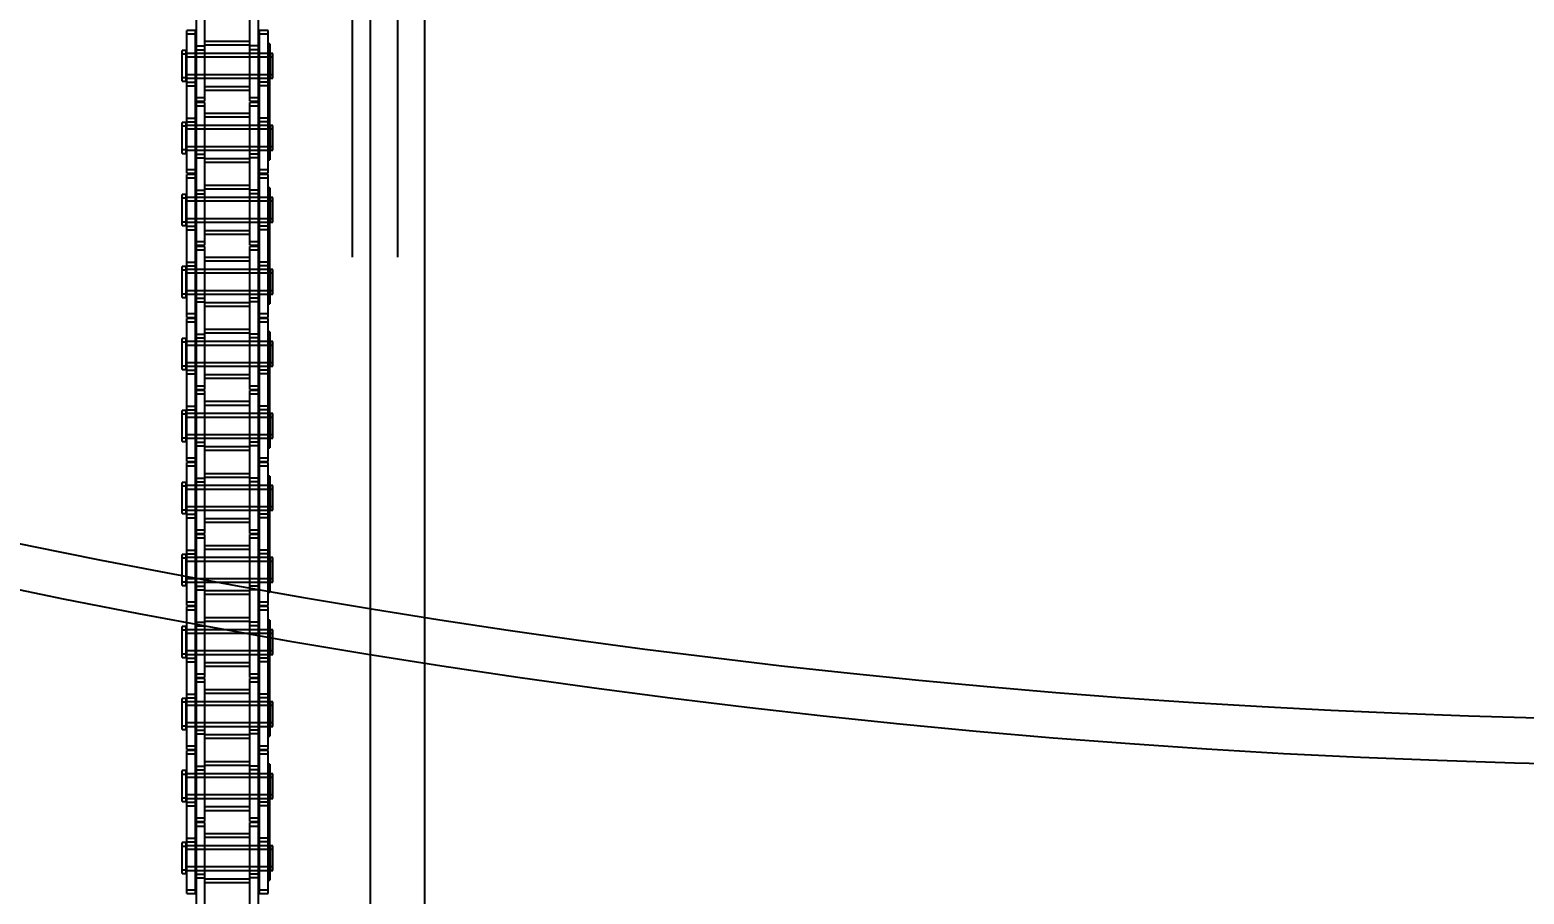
# Model space of a CAD drawing. Header units: metres. Extents: x 0 to 63075, y 0 to 44550.
# Drawn here: x 13988.9 to 14252.5, y 29722.2 to 29874.6 of the extents above; entities that cross this region are included whole.
import ezdxf

# ---------------------------------------------------------------- set-up
doc = ezdxf.new("R2010")
doc.units = ezdxf.units.M
doc.header["$LTSCALE"] = 75
doc.linetypes.add('HIDDEN2', pattern=[4.7625, 3.175, -1.5875])
for name, color, linetype in [('18_COTAS', 7, 'Continuous'), ('SDM', 7, 'Continuous'), ('SL1', 8, 'Continuous'), ('SL4', 4, 'Continuous'), ('ST1', 7, 'HIDDEN2')]:
    doc.layers.add(name, color=color, linetype=linetype)
doc.styles.add('ROMANS', font='ROMANS.SHX')
doc.dimstyles.new('75___1-75', dxfattribs={"dimscale": 75, "dimtxt": 2.5, "dimasz": 2, "dimexe": 1.5, "dimexo": 1, "dimgap": 0.5, "dimtad": 1, "dimdec": 0, "dimzin": 12, "dimtxsty": 'ROMANS', "dimcen": 0, "dimclrd": 256, "dimclre": 256, "dimclrt": 3, "dimazin": 3, "dimtfac": 1, "dimtdec": 0, "dimtmove": 0, "dimatfit": 0, "dimfxl": 1, "dimlwd": -1, "dimlwe": -1, "dimarcsym": 0})

# ---------------------------------------------------------------- blocks, each defined once
blk = doc.blocks.new('A$C1d93b9d1')
at = {"layer": 'SL1'}
for radius, start, end in [(1979, 150.48869, 76.2155), (1915.5, 151.39767, 77.94663), (1915.5, 151.39767, 77.48242), (1907.5, 151.51701, 77.89531), (1508, 159.38429, 0), (1508, 159.38429, 0), (1500, 179.96007, 0.03993)]:
    blk.add_arc((6031.73, 6950), radius, start, end, dxfattribs=at)
blk = doc.blocks.new('*D27')
at = {"layer": '18_COTAS', "transparency": 16777216}
for p, q in [((12131.24, 27878.33), (12131.24, 30705.37)), ((13913.74, 30509.57), (13913.74, 30705.37)), ((11981.24, 30592.87), (11122.31, 30592.87)), ((13913.74, 30592.87), (12131.24, 30592.87)), ((14063.74, 30592.87), (14213.74, 30592.87))]:
    blk.add_line(p, q, dxfattribs=at)
for points in [[(11981.24, 30617.87), (11981.24, 30567.87), (12131.24, 30592.87)], [(14063.74, 30617.87), (14063.74, 30567.87), (13913.74, 30592.87)]]:
    blk.add_solid(points, dxfattribs=at)
at = {"layer": 'Defpoints', "color": 0, "transparency": 16777216}
for p in [(13913.74, 30592.87), (13913.74, 30434.57), (12131.24, 27803.33)]:
    blk.add_point(p, dxfattribs=at)
at = {"layer": '18_COTAS', "color": 3, "transparency": 16777216, "insert": (11476.78, 30724.12), "char_height": 187.5, "attachment_point": 5, "style": 'ROMANS'}
blk.add_mtext('1782', dxfattribs=at)
blk = doc.blocks.new('A$C429c7d53')
at = {"layer": 'SL4'}
for p, q in [((337.77, 3289.74), (337.77, 2339.74)), ((328.24, 2339.74), (328.24, 3129.5))]:
    blk.add_line(p, q, dxfattribs=at)
at = {"layer": 'ST1'}
for p, q in [((325, 3339.74), (325, 2339.74)), ((333, 3339.74), (333, 2339.74)), ((328.24, 2339.74), (328.24, 3129.5)), ((297.51, 2781.01), (297.51, 2787.36)), ((299.03, 2781.01), (299.03, 2787.36)), ((306.96, 2781.01), (306.96, 2787.36)), ((308.48, 2781.01), (308.48, 2787.36)), ((295.84, 2783.76), (295.84, 2784.41)), ((297.36, 2784.41), (295.84, 2784.41)), ((295.84, 2774.66), (295.84, 2783.76)), ((297.36, 2783.76), (295.84, 2783.76)), ((297.36, 2783.76), (297.36, 2784.41)), ((297.36, 2774.66), (297.36, 2783.76)), ((308.64, 2783.76), (308.64, 2784.41)), ((310.16, 2784.41), (308.64, 2784.41)), ((308.64, 2774.66), (308.64, 2783.76)), ((310.16, 2783.76), (308.64, 2783.76)), ((310.16, 2783.76), (310.16, 2784.41)), ((310.16, 2774.66), (310.16, 2783.76)), ((297.51, 2781.67), (299.03, 2781.67)), ((306.96, 2782.45), (299.03, 2782.45)), ((306.96, 2781.8), (299.03, 2781.8)), ((308.48, 2781.67), (306.96, 2781.67)), ((310.49, 2782.04), (310.16, 2782.04)), ((310.49, 2781.07), (310.16, 2781.07)), ((310.49, 2782.04), (310.49, 2781.07)), ((310.49, 2781.07), (310.49, 2777.84)), ((295, 2780.23), (295, 2780.89)), ((295.66, 2780.89), (295, 2780.89)), ((295, 2775.44), (295, 2780.23)), ((295.66, 2780.23), (295, 2780.23)), ((295.66, 2780.89), (295.66, 2780.23)), ((310.16, 2780.34), (295.66, 2780.34)), ((295.66, 2780.23), (295.66, 2775.44)), ((310.16, 2779.68), (295.66, 2779.68)), ((297.36, 2780.34), (295.84, 2780.34)), ((297.36, 2779.68), (295.84, 2779.68)), ((297.51, 2781.01), (299.03, 2781.01)), ((297.51, 2771.92), (297.51, 2781.01)), ((299.03, 2780.34), (297.51, 2780.34)), ((299.03, 2779.68), (297.51, 2779.68)), ((299.03, 2771.92), (299.03, 2781.01)), ((306.96, 2780.34), (299.03, 2780.34)), ((306.96, 2779.68), (299.03, 2779.68)), ((308.48, 2781.01), (306.96, 2781.01)), ((306.96, 2771.92), (306.96, 2781.01)), ((308.48, 2780.34), (306.96, 2780.34)), ((308.48, 2779.68), (306.96, 2779.68)), ((308.48, 2771.92), (308.48, 2781.01)), ((310.49, 2780.34), (308.64, 2780.34)), ((310.16, 2779.68), (308.64, 2779.68)), ((310.53, 2779.97), (310.16, 2779.97)), ((310.53, 2779.31), (310.16, 2779.31)), ((310.49, 2778.94), (310.16, 2778.94)), ((310.49, 2778.49), (310.16, 2778.49)), ((310.53, 2780.34), (310.53, 2779.68)), ((311, 2780.34), (310.53, 2780.34)), ((310.53, 2779.68), (310.53, 2775.99)), ((311, 2779.68), (310.53, 2779.68)), ((311, 2779.68), (311, 2780.34)), ((311, 2775.99), (311, 2779.68)), ((295, 2776.09), (295.66, 2776.09)), ((295.66, 2776.65), (310.16, 2776.65)), ((295.66, 2775.99), (310.16, 2775.99)), ((295.84, 2776.65), (297.36, 2776.65)), ((295.84, 2775.99), (297.36, 2775.99)), ((297.51, 2776.65), (299.03, 2776.65)), ((297.51, 2775.99), (299.03, 2775.99)), ((299.03, 2776.65), (306.96, 2776.65)), ((299.03, 2775.99), (306.96, 2775.99)), ((306.96, 2776.65), (308.48, 2776.65)), ((306.96, 2775.99), (308.48, 2775.99)), ((308.64, 2776.65), (310.16, 2776.65)), ((308.64, 2775.99), (310.16, 2775.99)), ((310.49, 2777.84), (310.16, 2777.84)), ((310.16, 2777.01), (310.53, 2777.01)), ((310.49, 2776.87), (310.16, 2776.87)), ((310.16, 2776.36), (310.53, 2776.36)), ((310.49, 2776.22), (310.16, 2776.22)), ((310.49, 2765.14), (310.49, 2777.84)), ((310.53, 2776.65), (311, 2776.65)), ((310.53, 2775.99), (311, 2775.99)), ((295, 2775.44), (295.66, 2775.44)), ((295.84, 2775.32), (297.36, 2775.32)), ((295.84, 2774.66), (297.36, 2774.66)), ((295.84, 2768.31), (295.84, 2774.66)), ((297.36, 2768.31), (297.36, 2774.66)), ((299.03, 2774.53), (306.96, 2774.53)), ((299.03, 2773.88), (306.96, 2773.88)), ((310.16, 2775.32), (308.64, 2775.32)), ((310.16, 2774.66), (308.64, 2774.66)), ((308.64, 2768.31), (308.64, 2774.66)), ((310.16, 2768.31), (310.16, 2774.66)), ((297.51, 2772.57), (299.03, 2772.57)), ((297.51, 2771.92), (299.03, 2771.92)), ((297.51, 2771.06), (297.51, 2771.71)), ((299.03, 2771.71), (297.51, 2771.71)), ((297.51, 2761.96), (297.51, 2771.06)), ((299.03, 2771.06), (297.51, 2771.06)), ((299.03, 2771.06), (299.03, 2771.71)), ((299.03, 2761.96), (299.03, 2771.06)), ((306.96, 2772.57), (308.48, 2772.57)), ((306.96, 2771.92), (308.48, 2771.92)), ((306.96, 2771.06), (306.96, 2771.71)), ((308.48, 2771.71), (306.96, 2771.71)), ((306.96, 2761.96), (306.96, 2771.06)), ((308.48, 2771.06), (306.96, 2771.06)), ((308.48, 2771.06), (308.48, 2771.71)), ((308.48, 2761.96), (308.48, 2771.06)), ((295, 2767.53), (295, 2768.19)), ((295.66, 2768.19), (295, 2768.19)), ((295.66, 2768.19), (295.66, 2767.53)), ((295.84, 2768.97), (297.36, 2768.97)), ((295.84, 2768.31), (297.36, 2768.31)), ((295.84, 2759.22), (295.84, 2768.31)), ((297.36, 2759.22), (297.36, 2768.31)), ((306.96, 2769.75), (299.03, 2769.75)), ((306.96, 2769.1), (299.03, 2769.1)), ((310.16, 2768.97), (308.64, 2768.97)), ((310.16, 2768.31), (308.64, 2768.31)), ((308.64, 2759.22), (308.64, 2768.31)), ((310.16, 2759.22), (310.16, 2768.31)), ((295, 2762.74), (295, 2767.53)), ((295.66, 2767.53), (295, 2767.53)), ((310.16, 2767.64), (295.66, 2767.64)), ((295.66, 2767.53), (295.66, 2762.74)), ((310.16, 2766.98), (295.66, 2766.98)), ((297.36, 2767.64), (295.84, 2767.64)), ((297.36, 2766.98), (295.84, 2766.98)), ((299.03, 2767.64), (297.51, 2767.64)), ((299.03, 2766.98), (297.51, 2766.98)), ((306.96, 2767.64), (299.03, 2767.64)), ((306.96, 2766.98), (299.03, 2766.98)), ((308.48, 2767.64), (306.96, 2767.64)), ((308.48, 2766.98), (306.96, 2766.98)), ((310.16, 2767.64), (308.64, 2767.64)), ((310.16, 2766.98), (308.64, 2766.98)), ((310.49, 2767.41), (310.16, 2767.41)), ((310.53, 2767.27), (310.16, 2767.27)), ((310.49, 2766.75), (310.16, 2766.75)), ((310.53, 2766.61), (310.16, 2766.61)), ((310.49, 2765.79), (310.16, 2765.79)), ((310.53, 2767.64), (310.53, 2766.98)), ((311, 2767.64), (310.53, 2767.64)), ((310.53, 2766.98), (310.53, 2763.29)), ((311, 2766.98), (310.53, 2766.98)), ((311, 2766.98), (311, 2767.64)), ((311, 2763.29), (311, 2766.98)), ((295, 2763.39), (295.66, 2763.39)), ((295, 2762.74), (295.66, 2762.74)), ((295.66, 2763.95), (310.16, 2763.95)), ((295.66, 2763.29), (310.16, 2763.29)), ((295.84, 2763.95), (297.36, 2763.95)), ((295.84, 2763.29), (297.36, 2763.29)), ((297.51, 2763.95), (299.03, 2763.95)), ((297.51, 2763.29), (299.03, 2763.29)), ((297.51, 2762.62), (299.03, 2762.62)), ((299.03, 2763.95), (306.96, 2763.95)), ((299.03, 2763.29), (306.96, 2763.29)), ((306.96, 2763.95), (308.48, 2763.95)), ((306.96, 2763.29), (308.48, 2763.29)), ((308.48, 2762.62), (306.96, 2762.62)), ((308.64, 2763.95), (310.16, 2763.95)), ((308.64, 2763.29), (310.49, 2763.29)), ((310.49, 2765.14), (310.16, 2765.14)), ((310.49, 2764.68), (310.16, 2764.68)), ((310.16, 2764.31), (310.53, 2764.31)), ((310.16, 2763.66), (310.53, 2763.66)), ((310.49, 2765.14), (310.49, 2761.58)), ((310.53, 2763.95), (311, 2763.95)), ((310.53, 2763.29), (311, 2763.29)), ((297.51, 2761.96), (299.03, 2761.96)), ((297.51, 2755.61), (297.51, 2761.96)), ((299.03, 2755.61), (299.03, 2761.96)), ((299.03, 2761.83), (306.96, 2761.83)), ((299.03, 2761.18), (306.96, 2761.18)), ((308.48, 2761.96), (306.96, 2761.96)), ((306.96, 2755.61), (306.96, 2761.96)), ((308.48, 2755.61), (308.48, 2761.96)), ((310.49, 2762.56), (310.16, 2762.56)), ((310.16, 2761.58), (310.49, 2761.58)), ((295.84, 2759.87), (297.36, 2759.87)), ((295.84, 2759.22), (297.36, 2759.22)), ((295.84, 2758.36), (295.84, 2759.01)), ((297.36, 2759.01), (295.84, 2759.01)), ((295.84, 2749.26), (295.84, 2758.36)), ((297.36, 2758.36), (295.84, 2758.36)), ((297.36, 2758.36), (297.36, 2759.01)), ((297.36, 2749.26), (297.36, 2758.36)), ((308.64, 2759.87), (310.16, 2759.87)), ((308.64, 2759.22), (310.16, 2759.22)), ((308.64, 2758.36), (308.64, 2759.01)), ((310.16, 2759.01), (308.64, 2759.01)), ((308.64, 2749.26), (308.64, 2758.36)), ((310.16, 2758.36), (308.64, 2758.36)), ((310.16, 2758.36), (310.16, 2759.01)), ((310.16, 2749.26), (310.16, 2758.36)), ((295, 2754.83), (295, 2755.49)), ((295.66, 2755.49), (295, 2755.49)), ((295, 2750.04), (295, 2754.83)), ((295.66, 2754.83), (295, 2754.83)), ((295.66, 2755.49), (295.66, 2754.83)), ((310.16, 2754.94), (295.66, 2754.94)), ((295.66, 2754.83), (295.66, 2750.04)), ((297.36, 2754.94), (295.84, 2754.94)), ((297.51, 2756.27), (299.03, 2756.27)), ((297.51, 2755.61), (299.03, 2755.61)), ((297.51, 2746.52), (297.51, 2755.61)), ((299.03, 2754.94), (297.51, 2754.94)), ((299.03, 2746.52), (299.03, 2755.61)), ((306.96, 2757.05), (299.03, 2757.05)), ((306.96, 2756.4), (299.03, 2756.4)), ((306.96, 2754.94), (299.03, 2754.94)), ((308.48, 2756.27), (306.96, 2756.27)), ((308.48, 2755.61), (306.96, 2755.61)), ((306.96, 2746.52), (306.96, 2755.61)), ((308.48, 2754.94), (306.96, 2754.94)), ((308.48, 2746.52), (308.48, 2755.61)), ((310.49, 2754.94), (308.64, 2754.94)), ((310.49, 2756.64), (310.16, 2756.64)), ((310.49, 2755.67), (310.16, 2755.67)), ((310.49, 2756.64), (310.49, 2755.67)), ((310.49, 2755.67), (310.49, 2752.44)), ((310.53, 2754.94), (310.53, 2754.28)), ((311, 2754.94), (310.53, 2754.94)), ((311, 2754.28), (311, 2754.94)), ((310.16, 2754.28), (295.66, 2754.28)), ((297.36, 2754.28), (295.84, 2754.28)), ((299.03, 2754.28), (297.51, 2754.28)), ((306.96, 2754.28), (299.03, 2754.28)), ((308.48, 2754.28), (306.96, 2754.28)), ((310.16, 2754.28), (308.64, 2754.28)), ((310.53, 2754.57), (310.16, 2754.57)), ((310.53, 2753.91), (310.16, 2753.91)), ((310.49, 2753.54), (310.16, 2753.54)), ((310.49, 2753.09), (310.16, 2753.09)), ((310.49, 2752.44), (310.16, 2752.44)), ((310.49, 2739.74), (310.49, 2752.44)), ((310.53, 2754.28), (310.53, 2750.59)), ((311, 2754.28), (310.53, 2754.28)), ((311, 2750.59), (311, 2754.28)), ((295, 2750.69), (295.66, 2750.69)), ((295, 2750.04), (295.66, 2750.04)), ((295.66, 2751.25), (310.16, 2751.25)), ((295.66, 2750.59), (310.16, 2750.59)), ((295.84, 2751.25), (297.36, 2751.25)), ((295.84, 2750.59), (297.36, 2750.59)), ((295.84, 2749.92), (297.36, 2749.92)), ((297.51, 2751.25), (299.03, 2751.25)), ((297.51, 2750.59), (299.03, 2750.59)), ((299.03, 2751.25), (306.96, 2751.25)), ((299.03, 2750.59), (306.96, 2750.59)), ((306.96, 2751.25), (308.48, 2751.25)), ((306.96, 2750.59), (308.48, 2750.59)), ((308.64, 2751.25), (310.16, 2751.25)), ((308.64, 2750.59), (310.16, 2750.59)), ((310.16, 2749.92), (308.64, 2749.92)), ((310.16, 2751.61), (310.53, 2751.61)), ((310.49, 2751.47), (310.16, 2751.47)), ((310.16, 2750.96), (310.53, 2750.96)), ((310.49, 2750.82), (310.16, 2750.82)), ((310.53, 2751.25), (311, 2751.25)), ((310.53, 2750.59), (311, 2750.59)), ((295.84, 2749.26), (297.36, 2749.26)), ((295.84, 2742.91), (295.84, 2749.26)), ((297.36, 2742.91), (297.36, 2749.26)), ((297.51, 2747.17), (299.03, 2747.17)), ((299.03, 2749.13), (306.96, 2749.13)), ((299.03, 2748.48), (306.96, 2748.48)), ((306.96, 2747.17), (308.48, 2747.17)), ((310.16, 2749.26), (308.64, 2749.26)), ((308.64, 2742.91), (308.64, 2749.26)), ((310.16, 2742.91), (310.16, 2749.26)), ((297.51, 2746.52), (299.03, 2746.52)), ((297.51, 2745.66), (297.51, 2746.31)), ((299.03, 2746.31), (297.51, 2746.31)), ((297.51, 2736.56), (297.51, 2745.66)), ((299.03, 2745.66), (297.51, 2745.66)), ((299.03, 2745.66), (299.03, 2746.31)), ((299.03, 2736.56), (299.03, 2745.66)), ((306.96, 2744.35), (299.03, 2744.35)), ((306.96, 2746.52), (308.48, 2746.52)), ((306.96, 2745.66), (306.96, 2746.31)), ((308.48, 2746.31), (306.96, 2746.31)), ((306.96, 2736.56), (306.96, 2745.66)), ((308.48, 2745.66), (306.96, 2745.66)), ((308.48, 2745.66), (308.48, 2746.31)), ((308.48, 2736.56), (308.48, 2745.66)), ((295, 2742.13), (295, 2742.79)), ((295.66, 2742.79), (295, 2742.79)), ((295, 2737.34), (295, 2742.13)), ((295.66, 2742.13), (295, 2742.13)), ((295.66, 2742.79), (295.66, 2742.13)), ((310.16, 2742.24), (295.66, 2742.24)), ((295.66, 2742.13), (295.66, 2737.34)), ((310.16, 2741.58), (295.66, 2741.58)), ((295.84, 2743.57), (297.36, 2743.57)), ((295.84, 2742.91), (297.36, 2742.91)), ((295.84, 2733.82), (295.84, 2742.91)), ((297.36, 2742.24), (295.84, 2742.24)), ((297.36, 2741.58), (295.84, 2741.58)), ((297.36, 2733.82), (297.36, 2742.91)), ((299.03, 2742.24), (297.51, 2742.24)), ((299.03, 2741.58), (297.51, 2741.58)), ((306.96, 2743.7), (299.03, 2743.7)), ((306.96, 2742.24), (299.03, 2742.24)), ((306.96, 2741.58), (299.03, 2741.58)), ((308.48, 2742.24), (306.96, 2742.24)), ((308.48, 2741.58), (306.96, 2741.58)), ((310.16, 2743.57), (308.64, 2743.57)), ((310.16, 2742.91), (308.64, 2742.91)), ((308.64, 2733.82), (308.64, 2742.91)), ((310.16, 2742.24), (308.64, 2742.24)), ((310.16, 2741.58), (308.64, 2741.58)), ((310.16, 2733.82), (310.16, 2742.91)), ((310.49, 2742.01), (310.16, 2742.01)), ((310.53, 2741.87), (310.16, 2741.87)), ((310.53, 2742.24), (310.53, 2741.58)), ((311, 2742.24), (310.53, 2742.24)), ((310.53, 2741.58), (310.53, 2737.89)), ((311, 2741.58), (310.53, 2741.58)), ((311, 2741.58), (311, 2742.24)), ((311, 2737.89), (311, 2741.58)), ((310.49, 2741.35), (310.16, 2741.35)), ((310.53, 2741.21), (310.16, 2741.21)), ((310.49, 2740.39), (310.16, 2740.39)), ((310.49, 2739.74), (310.16, 2739.74)), ((310.49, 2739.28), (310.16, 2739.28)), ((310.16, 2738.91), (310.53, 2738.91)), ((310.49, 2739.74), (310.49, 2736.18)), ((295, 2737.99), (295.66, 2737.99)), ((295, 2737.34), (295.66, 2737.34)), ((295.66, 2738.55), (310.16, 2738.55)), ((295.66, 2737.89), (310.16, 2737.89)), ((295.84, 2738.55), (297.36, 2738.55)), ((295.84, 2737.89), (297.36, 2737.89)), ((297.51, 2738.55), (299.03, 2738.55)), ((297.51, 2737.89), (299.03, 2737.89)), ((297.51, 2737.22), (299.03, 2737.22)), ((297.51, 2736.56), (299.03, 2736.56)), ((297.51, 2730.21), (297.51, 2736.56)), ((299.03, 2730.21), (299.03, 2736.56)), ((299.03, 2738.55), (306.96, 2738.55)), ((299.03, 2737.89), (306.96, 2737.89)), ((299.03, 2736.43), (306.96, 2736.43)), ((306.96, 2738.55), (308.48, 2738.55)), ((306.96, 2737.89), (308.48, 2737.89)), ((308.48, 2737.22), (306.96, 2737.22)), ((308.48, 2736.56), (306.96, 2736.56)), ((306.96, 2730.21), (306.96, 2736.56)), ((308.48, 2730.21), (308.48, 2736.56)), ((308.64, 2738.55), (310.16, 2738.55)), ((308.64, 2737.89), (310.49, 2737.89)), ((310.16, 2738.26), (310.53, 2738.26)), ((310.49, 2737.16), (310.16, 2737.16)), ((310.53, 2738.55), (311, 2738.55)), ((310.53, 2737.89), (311, 2737.89)), ((295.84, 2734.47), (297.36, 2734.47)), ((295.84, 2733.82), (297.36, 2733.82)), ((295.84, 2732.96), (295.84, 2733.61)), ((297.36, 2733.61), (295.84, 2733.61)), ((297.36, 2732.96), (297.36, 2733.61)), ((299.03, 2735.78), (306.96, 2735.78)), ((308.64, 2734.47), (310.16, 2734.47)), ((308.64, 2733.82), (310.16, 2733.82)), ((308.64, 2732.96), (308.64, 2733.61)), ((310.16, 2733.61), (308.64, 2733.61)), ((310.16, 2736.18), (310.49, 2736.18)), ((310.16, 2732.96), (310.16, 2733.61)), ((295.84, 2723.86), (295.84, 2732.96)), ((297.36, 2732.96), (295.84, 2732.96)), ((297.36, 2723.86), (297.36, 2732.96)), ((306.96, 2731.65), (299.03, 2731.65)), ((306.96, 2731), (299.03, 2731)), ((308.64, 2723.86), (308.64, 2732.96)), ((310.16, 2732.96), (308.64, 2732.96)), ((310.16, 2723.86), (310.16, 2732.96)), ((310.49, 2731.24), (310.16, 2731.24)), ((310.49, 2731.24), (310.49, 2730.27)), ((295, 2729.43), (295, 2730.09)), ((295.66, 2730.09), (295, 2730.09)), ((295, 2724.64), (295, 2729.43)), ((295.66, 2729.43), (295, 2729.43)), ((295.66, 2730.09), (295.66, 2729.43)), ((310.16, 2729.54), (295.66, 2729.54)), ((295.66, 2729.43), (295.66, 2724.64)), ((310.16, 2728.88), (295.66, 2728.88)), ((297.36, 2729.54), (295.84, 2729.54)), ((297.36, 2728.88), (295.84, 2728.88)), ((297.51, 2730.87), (299.03, 2730.87)), ((297.51, 2730.21), (299.03, 2730.21)), ((297.51, 2721.12), (297.51, 2730.21)), ((299.03, 2729.54), (297.51, 2729.54)), ((299.03, 2728.88), (297.51, 2728.88)), ((299.03, 2721.12), (299.03, 2730.21)), ((306.96, 2729.54), (299.03, 2729.54)), ((306.96, 2728.88), (299.03, 2728.88)), ((308.48, 2730.87), (306.96, 2730.87)), ((308.48, 2730.21), (306.96, 2730.21)), ((306.96, 2721.12), (306.96, 2730.21)), ((308.48, 2729.54), (306.96, 2729.54)), ((308.48, 2728.88), (306.96, 2728.88)), ((308.48, 2721.12), (308.48, 2730.21)), ((310.49, 2729.54), (308.64, 2729.54)), ((310.16, 2728.88), (308.64, 2728.88)), ((310.49, 2730.27), (310.16, 2730.27)), ((310.53, 2729.17), (310.16, 2729.17)), ((310.53, 2728.51), (310.16, 2728.51)), ((310.49, 2730.27), (310.49, 2727.04)), ((310.53, 2729.54), (310.53, 2728.88)), ((311, 2729.54), (310.53, 2729.54)), ((310.53, 2728.88), (310.53, 2725.19)), ((311, 2728.88), (310.53, 2728.88)), ((311, 2728.88), (311, 2729.54)), ((311, 2725.19), (311, 2728.88)), ((295.66, 2725.85), (310.16, 2725.85)), ((295.84, 2725.85), (297.36, 2725.85)), ((297.51, 2725.85), (299.03, 2725.85)), ((299.03, 2725.85), (306.96, 2725.85)), ((306.96, 2725.85), (308.48, 2725.85)), ((308.64, 2725.85), (310.16, 2725.85)), ((310.49, 2728.14), (310.16, 2728.14)), ((310.49, 2727.69), (310.16, 2727.69)), ((310.49, 2727.04), (310.16, 2727.04)), ((310.16, 2726.21), (310.53, 2726.21)), ((310.49, 2726.07), (310.16, 2726.07)), ((310.49, 2714.34), (310.49, 2727.04)), ((310.53, 2725.85), (311, 2725.85)), ((295, 2725.29), (295.66, 2725.29)), ((295, 2724.64), (295.66, 2724.64)), ((295.66, 2725.19), (310.16, 2725.19)), ((295.84, 2725.19), (297.36, 2725.19)), ((295.84, 2724.52), (297.36, 2724.52)), ((295.84, 2723.86), (297.36, 2723.86)), ((295.84, 2717.51), (295.84, 2723.86)), ((297.36, 2717.51), (297.36, 2723.86)), ((297.51, 2725.19), (299.03, 2725.19)), ((299.03, 2725.19), (306.96, 2725.19)), ((299.03, 2723.73), (306.96, 2723.73)), ((299.03, 2723.08), (306.96, 2723.08)), ((306.96, 2725.19), (308.48, 2725.19)), ((308.64, 2725.19), (310.16, 2725.19)), ((310.16, 2724.52), (308.64, 2724.52)), ((310.16, 2723.86), (308.64, 2723.86)), ((308.64, 2717.51), (308.64, 2723.86)), ((310.16, 2725.56), (310.53, 2725.56)), ((310.49, 2725.42), (310.16, 2725.42)), ((310.16, 2717.51), (310.16, 2723.86)), ((310.53, 2725.19), (311, 2725.19)), ((297.51, 2721.77), (299.03, 2721.77)), ((297.51, 2721.12), (299.03, 2721.12)), ((297.51, 2720.26), (297.51, 2720.91)), ((299.03, 2720.91), (297.51, 2720.91)), ((299.03, 2720.26), (299.03, 2720.91)), ((306.96, 2721.77), (308.48, 2721.77)), ((306.96, 2721.12), (308.48, 2721.12)), ((306.96, 2720.26), (306.96, 2720.91)), ((308.48, 2720.91), (306.96, 2720.91)), ((308.48, 2720.26), (308.48, 2720.91)), ((295.84, 2718.17), (297.36, 2718.17)), ((297.51, 2711.16), (297.51, 2720.26)), ((299.03, 2720.26), (297.51, 2720.26)), ((299.03, 2711.16), (299.03, 2720.26)), ((306.96, 2718.95), (299.03, 2718.95)), ((306.96, 2718.3), (299.03, 2718.3)), ((306.96, 2711.16), (306.96, 2720.26)), ((308.48, 2720.26), (306.96, 2720.26)), ((308.48, 2711.16), (308.48, 2720.26)), ((310.16, 2718.17), (308.64, 2718.17)), ((295, 2716.73), (295, 2717.39)), ((295.66, 2717.39), (295, 2717.39)), ((295, 2711.94), (295, 2716.73)), ((295.66, 2716.73), (295, 2716.73)), ((295.66, 2717.39), (295.66, 2716.73)), ((310.16, 2716.84), (295.66, 2716.84)), ((295.66, 2716.73), (295.66, 2711.94)), ((310.16, 2716.18), (295.66, 2716.18)), ((295.84, 2717.51), (297.36, 2717.51)), ((295.84, 2708.42), (295.84, 2717.51)), ((297.36, 2716.84), (295.84, 2716.84)), ((297.36, 2716.18), (295.84, 2716.18)), ((297.36, 2708.42), (297.36, 2717.51)), ((299.03, 2716.84), (297.51, 2716.84)), ((299.03, 2716.18), (297.51, 2716.18)), ((306.96, 2716.84), (299.03, 2716.84)), ((306.96, 2716.18), (299.03, 2716.18)), ((308.48, 2716.84), (306.96, 2716.84)), ((308.48, 2716.18), (306.96, 2716.18)), ((310.16, 2717.51), (308.64, 2717.51)), ((308.64, 2708.42), (308.64, 2717.51)), ((310.16, 2716.84), (308.64, 2716.84)), ((310.16, 2716.18), (308.64, 2716.18)), ((310.16, 2708.42), (310.16, 2717.51)), ((310.49, 2716.61), (310.16, 2716.61)), ((310.53, 2716.47), (310.16, 2716.47)), ((310.49, 2715.95), (310.16, 2715.95)), ((310.53, 2715.81), (310.16, 2715.81)), ((310.53, 2716.84), (310.53, 2716.18)), ((311, 2716.84), (310.53, 2716.84)), ((310.53, 2716.18), (310.53, 2712.49)), ((311, 2716.18), (310.53, 2716.18)), ((311, 2716.18), (311, 2716.84)), ((311, 2712.49), (311, 2716.18)), ((295, 2712.59), (295.66, 2712.59)), ((295.66, 2713.15), (310.16, 2713.15)), ((295.84, 2713.15), (297.36, 2713.15)), ((297.51, 2713.15), (299.03, 2713.15)), ((299.03, 2713.15), (306.96, 2713.15)), ((306.96, 2713.15), (308.48, 2713.15)), ((308.64, 2713.15), (310.16, 2713.15)), ((310.49, 2714.99), (310.16, 2714.99)), ((310.49, 2714.34), (310.16, 2714.34)), ((310.49, 2713.88), (310.16, 2713.88)), ((310.16, 2713.51), (310.53, 2713.51)), ((310.16, 2712.86), (310.53, 2712.86)), ((310.49, 2714.34), (310.49, 2710.78)), ((310.53, 2713.15), (311, 2713.15)), ((295, 2711.94), (295.66, 2711.94)), ((295.66, 2712.49), (310.16, 2712.49)), ((295.84, 2712.49), (297.36, 2712.49)), ((297.51, 2712.49), (299.03, 2712.49)), ((297.51, 2711.82), (299.03, 2711.82)), ((297.51, 2711.16), (299.03, 2711.16)), ((297.51, 2704.81), (297.51, 2711.16)), ((299.03, 2704.81), (299.03, 2711.16)), ((299.03, 2712.49), (306.96, 2712.49)), ((299.03, 2711.03), (306.96, 2711.03)), ((299.03, 2710.38), (306.96, 2710.38)), ((306.96, 2712.49), (308.48, 2712.49)), ((308.48, 2711.82), (306.96, 2711.82)), ((308.48, 2711.16), (306.96, 2711.16)), ((306.96, 2704.81), (306.96, 2711.16)), ((308.48, 2704.81), (308.48, 2711.16)), ((308.64, 2712.49), (310.49, 2712.49)), ((310.49, 2711.76), (310.16, 2711.76)), ((310.16, 2710.78), (310.49, 2710.78)), ((310.53, 2712.49), (311, 2712.49)), ((295.84, 2709.07), (297.36, 2709.07)), ((295.84, 2708.42), (297.36, 2708.42)), ((295.84, 2707.56), (295.84, 2708.21)), ((297.36, 2708.21), (295.84, 2708.21)), ((295.84, 2698.46), (295.84, 2707.56)), ((297.36, 2707.56), (295.84, 2707.56)), ((297.36, 2707.56), (297.36, 2708.21)), ((297.36, 2698.46), (297.36, 2707.56)), ((308.64, 2709.07), (310.16, 2709.07)), ((308.64, 2708.42), (310.16, 2708.42)), ((308.64, 2707.56), (308.64, 2708.21)), ((310.16, 2708.21), (308.64, 2708.21)), ((308.64, 2698.46), (308.64, 2707.56)), ((310.16, 2707.56), (308.64, 2707.56)), ((310.16, 2707.56), (310.16, 2708.21)), ((310.16, 2698.46), (310.16, 2707.56)), ((295, 2704.03), (295, 2704.69)), ((295.66, 2704.69), (295, 2704.69)), ((295.66, 2704.69), (295.66, 2704.03)), ((297.51, 2705.47), (299.03, 2705.47)), ((297.51, 2704.81), (299.03, 2704.81)), ((297.51, 2695.72), (297.51, 2704.81)), ((299.03, 2695.72), (299.03, 2704.81)), ((306.96, 2706.25), (299.03, 2706.25)), ((306.96, 2705.6), (299.03, 2705.6)), ((308.48, 2705.47), (306.96, 2705.47)), ((308.48, 2704.81), (306.96, 2704.81)), ((306.96, 2695.72), (306.96, 2704.81)), ((308.48, 2695.72), (308.48, 2704.81)), ((310.49, 2705.84), (310.16, 2705.84)), ((310.49, 2704.87), (310.16, 2704.87)), ((310.49, 2705.84), (310.49, 2704.87)), ((310.49, 2704.87), (310.49, 2701.64)), ((295, 2699.24), (295, 2704.03)), ((295.66, 2704.03), (295, 2704.03)), ((310.16, 2704.14), (295.66, 2704.14)), ((295.66, 2704.03), (295.66, 2699.24)), ((310.16, 2703.48), (295.66, 2703.48)), ((297.36, 2704.14), (295.84, 2704.14)), ((297.36, 2703.48), (295.84, 2703.48)), ((299.03, 2704.14), (297.51, 2704.14)), ((299.03, 2703.48), (297.51, 2703.48)), ((306.96, 2704.14), (299.03, 2704.14)), ((306.96, 2703.48), (299.03, 2703.48)), ((308.48, 2704.14), (306.96, 2704.14)), ((308.48, 2703.48), (306.96, 2703.48)), ((310.49, 2704.14), (308.64, 2704.14)), ((310.16, 2703.48), (308.64, 2703.48)), ((310.53, 2703.77), (310.16, 2703.77)), ((310.53, 2703.11), (310.16, 2703.11)), ((310.49, 2702.74), (310.16, 2702.74)), ((310.49, 2702.29), (310.16, 2702.29)), ((310.53, 2704.14), (310.53, 2703.48)), ((311, 2704.14), (310.53, 2704.14)), ((310.53, 2703.48), (310.53, 2699.79)), ((311, 2703.48), (310.53, 2703.48)), ((311, 2703.48), (311, 2704.14)), ((311, 2699.79), (311, 2703.48)), ((295, 2699.89), (295.66, 2699.89)), ((295.66, 2700.45), (310.16, 2700.45)), ((295.66, 2699.79), (310.16, 2699.79)), ((295.84, 2700.45), (297.36, 2700.45)), ((295.84, 2699.79), (297.36, 2699.79)), ((297.51, 2700.45), (299.03, 2700.45)), ((297.51, 2699.79), (299.03, 2699.79)), ((299.03, 2700.45), (306.96, 2700.45)), ((299.03, 2699.79), (306.96, 2699.79)), ((306.96, 2700.45), (308.48, 2700.45)), ((306.96, 2699.79), (308.48, 2699.79)), ((308.64, 2700.45), (310.16, 2700.45)), ((308.64, 2699.79), (310.16, 2699.79)), ((310.49, 2701.64), (310.16, 2701.64)), ((310.16, 2700.81), (310.53, 2700.81)), ((310.49, 2700.67), (310.16, 2700.67)), ((310.16, 2700.16), (310.53, 2700.16)), ((310.49, 2700.02), (310.16, 2700.02)), ((310.49, 2688.94), (310.49, 2701.64)), ((310.53, 2700.45), (311, 2700.45)), ((310.53, 2699.79), (311, 2699.79)), ((295, 2699.24), (295.66, 2699.24)), ((295.84, 2699.12), (297.36, 2699.12)), ((295.84, 2698.46), (297.36, 2698.46)), ((295.84, 2692.11), (295.84, 2698.46)), ((297.36, 2692.11), (297.36, 2698.46)), ((299.03, 2698.33), (306.96, 2698.33)), ((299.03, 2697.68), (306.96, 2697.68)), ((310.16, 2699.12), (308.64, 2699.12)), ((310.16, 2698.46), (308.64, 2698.46)), ((308.64, 2692.11), (308.64, 2698.46)), ((310.16, 2692.11), (310.16, 2698.46)), ((297.51, 2696.37), (299.03, 2696.37)), ((297.51, 2695.72), (299.03, 2695.72)), ((297.51, 2694.86), (297.51, 2695.51)), ((299.03, 2695.51), (297.51, 2695.51)), ((297.51, 2685.76), (297.51, 2694.86)), ((299.03, 2694.86), (297.51, 2694.86)), ((299.03, 2694.86), (299.03, 2695.51)), ((299.03, 2685.76), (299.03, 2694.86)), ((306.96, 2696.37), (308.48, 2696.37)), ((306.96, 2695.72), (308.48, 2695.72)), ((306.96, 2694.86), (306.96, 2695.51)), ((308.48, 2695.51), (306.96, 2695.51)), ((306.96, 2685.76), (306.96, 2694.86)), ((308.48, 2694.86), (306.96, 2694.86)), ((308.48, 2694.86), (308.48, 2695.51)), ((308.48, 2685.76), (308.48, 2694.86)), ((295, 2691.33), (295, 2691.99)), ((295.66, 2691.99), (295, 2691.99)), ((295.66, 2691.99), (295.66, 2691.33)), ((310.16, 2691.44), (295.66, 2691.44)), ((295.84, 2692.77), (297.36, 2692.77)), ((295.84, 2692.11), (297.36, 2692.11)), ((295.84, 2683.02), (295.84, 2692.11)), ((297.36, 2691.44), (295.84, 2691.44)), ((297.36, 2683.02), (297.36, 2692.11)), ((299.03, 2691.44), (297.51, 2691.44)), ((306.96, 2693.55), (299.03, 2693.55)), ((306.96, 2692.9), (299.03, 2692.9)), ((306.96, 2691.44), (299.03, 2691.44)), ((308.48, 2691.44), (306.96, 2691.44)), ((310.16, 2692.77), (308.64, 2692.77)), ((310.16, 2692.11), (308.64, 2692.11)), ((308.64, 2683.02), (308.64, 2692.11)), ((310.16, 2691.44), (308.64, 2691.44)), ((310.16, 2683.02), (310.16, 2692.11)), ((310.53, 2691.44), (310.53, 2690.78)), ((311, 2691.44), (310.53, 2691.44)), ((311, 2690.78), (311, 2691.44)), ((295, 2686.54), (295, 2691.33)), ((295.66, 2691.33), (295, 2691.33)), ((295.66, 2691.33), (295.66, 2686.54)), ((310.16, 2690.78), (295.66, 2690.78)), ((297.36, 2690.78), (295.84, 2690.78)), ((299.03, 2690.78), (297.51, 2690.78)), ((306.96, 2690.78), (299.03, 2690.78)), ((308.48, 2690.78), (306.96, 2690.78)), ((310.16, 2690.78), (308.64, 2690.78)), ((310.49, 2691.21), (310.16, 2691.21)), ((310.53, 2691.07), (310.16, 2691.07)), ((310.49, 2690.55), (310.16, 2690.55)), ((310.53, 2690.41), (310.16, 2690.41)), ((310.49, 2689.59), (310.16, 2689.59)), ((310.49, 2688.94), (310.16, 2688.94)), ((310.49, 2688.94), (310.49, 2685.38)), ((310.53, 2690.78), (310.53, 2687.09)), ((311, 2690.78), (310.53, 2690.78)), ((311, 2687.09), (311, 2690.78)), ((295, 2687.19), (295.66, 2687.19)), ((295, 2686.54), (295.66, 2686.54)), ((295.66, 2687.75), (310.16, 2687.75)), ((295.66, 2687.09), (310.16, 2687.09)), ((295.84, 2687.75), (297.36, 2687.75)), ((295.84, 2687.09), (297.36, 2687.09)), ((297.51, 2687.75), (299.03, 2687.75)), ((297.51, 2687.09), (299.03, 2687.09)), ((297.51, 2686.42), (299.03, 2686.42)), ((299.03, 2687.75), (306.96, 2687.75)), ((299.03, 2687.09), (306.96, 2687.09)), ((306.96, 2687.75), (308.48, 2687.75)), ((306.96, 2687.09), (308.48, 2687.09)), ((308.48, 2686.42), (306.96, 2686.42)), ((308.64, 2687.75), (310.16, 2687.75)), ((308.64, 2687.09), (310.49, 2687.09)), ((310.49, 2688.48), (310.16, 2688.48)), ((310.16, 2688.11), (310.53, 2688.11)), ((310.16, 2687.46), (310.53, 2687.46)), ((310.49, 2686.36), (310.16, 2686.36)), ((310.53, 2687.75), (311, 2687.75)), ((310.53, 2687.09), (311, 2687.09)), ((295.84, 2683.67), (297.36, 2683.67)), ((297.51, 2685.76), (299.03, 2685.76)), ((297.51, 2679.41), (297.51, 2685.76)), ((299.03, 2679.41), (299.03, 2685.76)), ((299.03, 2685.63), (306.96, 2685.63)), ((299.03, 2684.98), (306.96, 2684.98)), ((308.48, 2685.76), (306.96, 2685.76)), ((306.96, 2679.41), (306.96, 2685.76)), ((308.48, 2679.41), (308.48, 2685.76)), ((308.64, 2683.67), (310.16, 2683.67)), ((310.16, 2685.38), (310.49, 2685.38)), ((295.84, 2683.02), (297.36, 2683.02)), ((295.84, 2682.16), (295.84, 2682.81)), ((297.36, 2682.81), (295.84, 2682.81)), ((295.84, 2673.06), (295.84, 2682.16)), ((297.36, 2682.16), (295.84, 2682.16)), ((297.36, 2682.16), (297.36, 2682.81)), ((297.36, 2673.06), (297.36, 2682.16)), ((308.64, 2683.02), (310.16, 2683.02)), ((308.64, 2682.16), (308.64, 2682.81)), ((310.16, 2682.81), (308.64, 2682.81)), ((308.64, 2673.06), (308.64, 2682.16)), ((310.16, 2682.16), (308.64, 2682.16)), ((310.16, 2682.16), (310.16, 2682.81)), ((310.16, 2673.06), (310.16, 2682.16)), ((295, 2678.63), (295, 2679.29)), ((295.66, 2679.29), (295, 2679.29)), ((295, 2673.84), (295, 2678.63)), ((295.66, 2678.63), (295, 2678.63)), ((295.66, 2679.29), (295.66, 2678.63)), ((310.16, 2678.74), (295.66, 2678.74)), ((295.66, 2678.63), (295.66, 2673.84)), ((297.36, 2678.74), (295.84, 2678.74)), ((297.51, 2680.07), (299.03, 2680.07)), ((297.51, 2679.41), (299.03, 2679.41)), ((297.51, 2670.32), (297.51, 2679.41)), ((299.03, 2678.74), (297.51, 2678.74)), ((299.03, 2670.32), (299.03, 2679.41)), ((306.96, 2680.85), (299.03, 2680.85)), ((306.96, 2680.2), (299.03, 2680.2)), ((306.96, 2678.74), (299.03, 2678.74)), ((308.48, 2680.07), (306.96, 2680.07)), ((308.48, 2679.41), (306.96, 2679.41)), ((306.96, 2670.32), (306.96, 2679.41)), ((308.48, 2678.74), (306.96, 2678.74)), ((308.48, 2670.32), (308.48, 2679.41)), ((310.49, 2678.74), (308.64, 2678.74)), ((310.49, 2680.44), (310.16, 2680.44)), ((310.49, 2679.47), (310.16, 2679.47)), ((310.53, 2678.37), (310.16, 2678.37)), ((310.49, 2680.44), (310.49, 2679.47)), ((310.49, 2679.47), (310.49, 2676.24)), ((310.53, 2678.74), (310.53, 2678.08)), ((311, 2678.74), (310.53, 2678.74)), ((311, 2678.08), (311, 2678.74)), ((310.16, 2678.08), (295.66, 2678.08)), ((297.36, 2678.08), (295.84, 2678.08)), ((299.03, 2678.08), (297.51, 2678.08)), ((306.96, 2678.08), (299.03, 2678.08)), ((308.48, 2678.08), (306.96, 2678.08)), ((310.16, 2678.08), (308.64, 2678.08)), ((310.53, 2677.71), (310.16, 2677.71)), ((310.49, 2677.34), (310.16, 2677.34)), ((310.49, 2676.89), (310.16, 2676.89)), ((310.49, 2676.24), (310.16, 2676.24)), ((310.49, 2663.54), (310.49, 2676.24)), ((310.53, 2678.08), (310.53, 2674.39)), ((311, 2678.08), (310.53, 2678.08)), ((311, 2674.39), (311, 2678.08)), ((295, 2674.49), (295.66, 2674.49)), ((295, 2673.84), (295.66, 2673.84)), ((295.66, 2675.05), (310.16, 2675.05)), ((295.66, 2674.39), (310.16, 2674.39)), ((295.84, 2675.05), (297.36, 2675.05)), ((295.84, 2674.39), (297.36, 2674.39)), ((295.84, 2673.72), (297.36, 2673.72)), ((295.84, 2673.06), (297.36, 2673.06)), ((295.84, 2666.71), (295.84, 2673.06)), ((297.36, 2666.71), (297.36, 2673.06)), ((297.51, 2675.05), (299.03, 2675.05)), ((297.51, 2674.39), (299.03, 2674.39)), ((299.03, 2675.05), (306.96, 2675.05)), ((299.03, 2674.39), (306.96, 2674.39)), ((306.96, 2675.05), (308.48, 2675.05)), ((306.96, 2674.39), (308.48, 2674.39)), ((308.64, 2675.05), (310.16, 2675.05)), ((308.64, 2674.39), (310.16, 2674.39)), ((310.16, 2673.72), (308.64, 2673.72)), ((310.16, 2673.06), (308.64, 2673.06)), ((308.64, 2666.71), (308.64, 2673.06)), ((310.16, 2675.41), (310.53, 2675.41)), ((310.49, 2675.27), (310.16, 2675.27)), ((310.16, 2674.76), (310.53, 2674.76)), ((310.49, 2674.62), (310.16, 2674.62)), ((310.16, 2666.71), (310.16, 2673.06)), ((310.53, 2675.05), (311, 2675.05)), ((310.53, 2674.39), (311, 2674.39)), ((297.51, 2670.97), (299.03, 2670.97)), ((299.03, 2672.93), (306.96, 2672.93)), ((299.03, 2672.28), (306.96, 2672.28)), ((306.96, 2670.97), (308.48, 2670.97)), ((297.51, 2670.32), (299.03, 2670.32)), ((297.51, 2669.46), (297.51, 2670.11)), ((299.03, 2670.11), (297.51, 2670.11)), ((297.51, 2660.36), (297.51, 2669.46)), ((299.03, 2669.46), (297.51, 2669.46)), ((299.03, 2669.46), (299.03, 2670.11)), ((299.03, 2660.36), (299.03, 2669.46)), ((306.96, 2668.15), (299.03, 2668.15)), ((306.96, 2670.32), (308.48, 2670.32)), ((306.96, 2669.46), (306.96, 2670.11)), ((308.48, 2670.11), (306.96, 2670.11)), ((306.96, 2660.36), (306.96, 2669.46)), ((308.48, 2669.46), (306.96, 2669.46)), ((308.48, 2669.46), (308.48, 2670.11)), ((308.48, 2660.36), (308.48, 2669.46)), ((295, 2665.93), (295, 2666.59)), ((295.66, 2666.59), (295, 2666.59)), ((295, 2661.14), (295, 2665.93)), ((295.66, 2665.93), (295, 2665.93)), ((295.66, 2666.59), (295.66, 2665.93)), ((310.16, 2666.04), (295.66, 2666.04)), ((295.66, 2665.93), (295.66, 2661.14)), ((310.16, 2665.38), (295.66, 2665.38)), ((295.84, 2667.37), (297.36, 2667.37)), ((295.84, 2666.71), (297.36, 2666.71)), ((295.84, 2657.62), (295.84, 2666.71)), ((297.36, 2666.04), (295.84, 2666.04)), ((297.36, 2665.38), (295.84, 2665.38)), ((297.36, 2657.62), (297.36, 2666.71)), ((299.03, 2666.04), (297.51, 2666.04)), ((299.03, 2665.38), (297.51, 2665.38)), ((306.96, 2667.5), (299.03, 2667.5)), ((306.96, 2666.04), (299.03, 2666.04)), ((306.96, 2665.38), (299.03, 2665.38)), ((308.48, 2666.04), (306.96, 2666.04)), ((308.48, 2665.38), (306.96, 2665.38)), ((310.16, 2667.37), (308.64, 2667.37)), ((310.16, 2666.71), (308.64, 2666.71)), ((308.64, 2657.62), (308.64, 2666.71)), ((310.16, 2666.04), (308.64, 2666.04)), ((310.16, 2665.38), (308.64, 2665.38)), ((310.16, 2657.62), (310.16, 2666.71)), ((310.49, 2665.81), (310.16, 2665.81)), ((310.53, 2665.67), (310.16, 2665.67)), ((310.49, 2665.15), (310.16, 2665.15)), ((310.53, 2666.04), (310.53, 2665.38)), ((311, 2666.04), (310.53, 2666.04)), ((310.53, 2665.38), (310.53, 2661.69)), ((311, 2665.38), (310.53, 2665.38)), ((311, 2665.38), (311, 2666.04)), ((311, 2661.69), (311, 2665.38)), ((310.53, 2665.01), (310.16, 2665.01)), ((310.49, 2664.19), (310.16, 2664.19)), ((310.49, 2663.54), (310.16, 2663.54)), ((310.49, 2663.08), (310.16, 2663.08)), ((310.16, 2662.71), (310.53, 2662.71)), ((310.49, 2663.54), (310.49, 2659.98)), ((295, 2661.79), (295.66, 2661.79)), ((295, 2661.14), (295.66, 2661.14)), ((295.66, 2662.35), (310.16, 2662.35)), ((295.66, 2661.69), (310.16, 2661.69)), ((295.84, 2662.35), (297.36, 2662.35)), ((295.84, 2661.69), (297.36, 2661.69)), ((297.51, 2662.35), (299.03, 2662.35)), ((297.51, 2661.69), (299.03, 2661.69)), ((297.51, 2661.02), (299.03, 2661.02)), ((297.51, 2660.36), (299.03, 2660.36)), ((297.51, 2654.01), (297.51, 2660.36)), ((299.03, 2654.01), (299.03, 2660.36)), ((299.03, 2662.35), (306.96, 2662.35)), ((299.03, 2661.69), (306.96, 2661.69)), ((299.03, 2660.23), (306.96, 2660.23)), ((306.96, 2662.35), (308.48, 2662.35)), ((306.96, 2661.69), (308.48, 2661.69)), ((308.48, 2661.02), (306.96, 2661.02)), ((308.48, 2660.36), (306.96, 2660.36)), ((306.96, 2654.01), (306.96, 2660.36)), ((308.48, 2654.01), (308.48, 2660.36)), ((308.64, 2662.35), (310.16, 2662.35)), ((308.64, 2661.69), (310.49, 2661.69)), ((310.16, 2662.06), (310.53, 2662.06)), ((310.49, 2660.96), (310.16, 2660.96)), ((310.16, 2659.98), (310.49, 2659.98)), ((310.53, 2662.35), (311, 2662.35)), ((310.53, 2661.69), (311, 2661.69)), ((295.84, 2658.27), (297.36, 2658.27)), ((295.84, 2657.62), (297.36, 2657.62)), ((295.84, 2656.76), (295.84, 2657.41)), ((297.36, 2657.41), (295.84, 2657.41)), ((297.36, 2656.76), (297.36, 2657.41)), ((299.03, 2659.58), (306.96, 2659.58)), ((308.64, 2658.27), (310.16, 2658.27)), ((308.64, 2657.62), (310.16, 2657.62)), ((308.64, 2656.76), (308.64, 2657.41)), ((310.16, 2657.41), (308.64, 2657.41)), ((310.16, 2656.76), (310.16, 2657.41)), ((295.84, 2647.66), (295.84, 2656.76)), ((297.36, 2656.76), (295.84, 2656.76)), ((297.36, 2647.66), (297.36, 2656.76)), ((297.51, 2654.67), (299.03, 2654.67)), ((306.96, 2655.45), (299.03, 2655.45)), ((306.96, 2654.8), (299.03, 2654.8)), ((308.48, 2654.67), (306.96, 2654.67)), ((308.64, 2647.66), (308.64, 2656.76)), ((310.16, 2656.76), (308.64, 2656.76)), ((310.16, 2647.66), (310.16, 2656.76)), ((310.49, 2655.04), (310.16, 2655.04)), ((310.49, 2655.04), (310.49, 2654.07)), ((295, 2653.23), (295, 2653.89)), ((295.66, 2653.89), (295, 2653.89)), ((295, 2648.44), (295, 2653.23)), ((295.66, 2653.23), (295, 2653.23)), ((295.66, 2653.89), (295.66, 2653.23)), ((310.16, 2653.34), (295.66, 2653.34)), ((295.66, 2653.23), (295.66, 2648.44)), ((310.16, 2652.68), (295.66, 2652.68)), ((297.36, 2653.34), (295.84, 2653.34)), ((297.36, 2652.68), (295.84, 2652.68)), ((297.51, 2654.01), (299.03, 2654.01)), ((297.51, 2644.92), (297.51, 2654.01)), ((299.03, 2653.34), (297.51, 2653.34)), ((299.03, 2652.68), (297.51, 2652.68)), ((299.03, 2644.92), (299.03, 2654.01)), ((306.96, 2653.34), (299.03, 2653.34)), ((306.96, 2652.68), (299.03, 2652.68)), ((308.48, 2654.01), (306.96, 2654.01)), ((306.96, 2644.92), (306.96, 2654.01)), ((308.48, 2653.34), (306.96, 2653.34)), ((308.48, 2652.68), (306.96, 2652.68)), ((308.48, 2644.92), (308.48, 2654.01)), ((310.49, 2653.34), (308.64, 2653.34)), ((310.16, 2652.68), (308.64, 2652.68)), ((310.49, 2654.07), (310.16, 2654.07)), ((310.53, 2652.97), (310.16, 2652.97)), ((310.53, 2652.31), (310.16, 2652.31)), ((310.49, 2651.94), (310.16, 2651.94)), ((310.49, 2654.07), (310.49, 2650.84)), ((310.53, 2653.34), (310.53, 2652.68)), ((311, 2653.34), (310.53, 2653.34)), ((310.53, 2652.68), (310.53, 2648.99)), ((311, 2652.68), (310.53, 2652.68)), ((311, 2652.68), (311, 2653.34)), ((311, 2648.99), (311, 2652.68)), ((295.66, 2649.65), (310.16, 2649.65)), ((295.84, 2649.65), (297.36, 2649.65)), ((297.51, 2649.65), (299.03, 2649.65)), ((299.03, 2649.65), (306.96, 2649.65)), ((306.96, 2649.65), (308.48, 2649.65)), ((308.64, 2649.65), (310.16, 2649.65)), ((310.49, 2651.49), (310.16, 2651.49)), ((310.49, 2650.84), (310.16, 2650.84)), ((310.16, 2650.01), (310.53, 2650.01)), ((310.49, 2649.87), (310.16, 2649.87)), ((310.16, 2649.36), (310.53, 2649.36)), ((310.49, 2638.14), (310.49, 2650.84)), ((310.53, 2649.65), (311, 2649.65)), ((295, 2649.09), (295.66, 2649.09)), ((295, 2648.44), (295.66, 2648.44)), ((295.66, 2648.99), (310.16, 2648.99)), ((295.84, 2648.99), (297.36, 2648.99)), ((295.84, 2648.32), (297.36, 2648.32)), ((295.84, 2647.66), (297.36, 2647.66)), ((295.84, 2641.31), (295.84, 2647.66)), ((297.36, 2641.31), (297.36, 2647.66)), ((297.51, 2648.99), (299.03, 2648.99)), ((299.03, 2648.99), (306.96, 2648.99)), ((299.03, 2647.53), (306.96, 2647.53)), ((299.03, 2646.88), (306.96, 2646.88)), ((306.96, 2648.99), (308.48, 2648.99)), ((308.64, 2648.99), (310.16, 2648.99)), ((310.16, 2648.32), (308.64, 2648.32)), ((310.16, 2647.66), (308.64, 2647.66)), ((308.64, 2641.31), (308.64, 2647.66)), ((310.49, 2649.22), (310.16, 2649.22)), ((310.16, 2641.31), (310.16, 2647.66)), ((310.53, 2648.99), (311, 2648.99)), ((297.51, 2645.57), (299.03, 2645.57)), ((297.51, 2644.92), (299.03, 2644.92)), ((297.51, 2644.06), (297.51, 2644.71)), ((299.03, 2644.71), (297.51, 2644.71)), ((297.51, 2634.96), (297.51, 2644.06)), ((299.03, 2644.06), (297.51, 2644.06)), ((299.03, 2644.06), (299.03, 2644.71)), ((299.03, 2634.96), (299.03, 2644.06)), ((306.96, 2645.57), (308.48, 2645.57)), ((306.96, 2644.92), (308.48, 2644.92)), ((306.96, 2644.06), (306.96, 2644.71)), ((308.48, 2644.71), (306.96, 2644.71)), ((306.96, 2634.96), (306.96, 2644.06)), ((308.48, 2644.06), (306.96, 2644.06)), ((308.48, 2644.06), (308.48, 2644.71)), ((308.48, 2634.96), (308.48, 2644.06)), ((295.84, 2641.97), (297.36, 2641.97)), ((306.96, 2642.75), (299.03, 2642.75)), ((306.96, 2642.1), (299.03, 2642.1)), ((310.16, 2641.97), (308.64, 2641.97)), ((295, 2640.53), (295, 2641.19)), ((295.66, 2641.19), (295, 2641.19)), ((295, 2635.74), (295, 2640.53)), ((295.66, 2640.53), (295, 2640.53)), ((295.66, 2641.19), (295.66, 2640.53)), ((310.16, 2640.64), (295.66, 2640.64)), ((295.66, 2640.53), (295.66, 2635.74)), ((310.16, 2639.98), (295.66, 2639.98)), ((295.84, 2641.31), (297.36, 2641.31)), ((295.84, 2632.22), (295.84, 2641.31)), ((297.36, 2640.64), (295.84, 2640.64)), ((297.36, 2639.98), (295.84, 2639.98)), ((297.36, 2632.22), (297.36, 2641.31)), ((299.03, 2640.64), (297.51, 2640.64)), ((299.03, 2639.98), (297.51, 2639.98)), ((306.96, 2640.64), (299.03, 2640.64)), ((306.96, 2639.98), (299.03, 2639.98)), ((308.48, 2640.64), (306.96, 2640.64)), ((308.48, 2639.98), (306.96, 2639.98)), ((310.16, 2641.31), (308.64, 2641.31)), ((308.64, 2632.22), (308.64, 2641.31)), ((310.16, 2640.64), (308.64, 2640.64)), ((310.16, 2639.98), (308.64, 2639.98)), ((310.16, 2632.22), (310.16, 2641.31)), ((310.49, 2640.41), (310.16, 2640.41)), ((310.53, 2640.27), (310.16, 2640.27)), ((310.49, 2639.75), (310.16, 2639.75)), ((310.53, 2639.61), (310.16, 2639.61)), ((310.49, 2638.79), (310.16, 2638.79)), ((310.53, 2640.64), (310.53, 2639.98)), ((311, 2640.64), (310.53, 2640.64)), ((310.53, 2639.98), (310.53, 2636.29)), ((311, 2639.98), (310.53, 2639.98)), ((311, 2639.98), (311, 2640.64)), ((311, 2636.29), (311, 2639.98)), ((295, 2636.39), (295.66, 2636.39)), ((295.66, 2636.95), (310.16, 2636.95)), ((295.66, 2636.29), (310.16, 2636.29)), ((295.84, 2636.95), (297.36, 2636.95)), ((295.84, 2636.29), (297.36, 2636.29)), ((297.51, 2636.95), (299.03, 2636.95)), ((297.51, 2636.29), (299.03, 2636.29)), ((299.03, 2636.95), (306.96, 2636.95)), ((299.03, 2636.29), (306.96, 2636.29)), ((306.96, 2636.95), (308.48, 2636.95)), ((306.96, 2636.29), (308.48, 2636.29)), ((308.64, 2636.95), (310.16, 2636.95)), ((308.64, 2636.29), (310.49, 2636.29)), ((310.49, 2638.14), (310.16, 2638.14)), ((310.49, 2637.68), (310.16, 2637.68)), ((310.16, 2637.31), (310.53, 2637.31)), ((310.16, 2636.66), (310.53, 2636.66)), ((310.49, 2638.14), (310.49, 2634.58)), ((310.53, 2636.95), (311, 2636.95)), ((310.53, 2636.29), (311, 2636.29)), ((295, 2635.74), (295.66, 2635.74)), ((297.51, 2635.62), (299.03, 2635.62)), ((297.51, 2634.96), (299.03, 2634.96)), ((297.51, 2628.61), (297.51, 2634.96)), ((299.03, 2628.61), (299.03, 2634.96)), ((299.03, 2634.83), (306.96, 2634.83)), ((299.03, 2634.18), (306.96, 2634.18)), ((308.48, 2635.62), (306.96, 2635.62)), ((308.48, 2634.96), (306.96, 2634.96)), ((306.96, 2628.61), (306.96, 2634.96)), ((308.48, 2628.61), (308.48, 2634.96)), ((310.49, 2635.56), (310.16, 2635.56)), ((310.16, 2634.58), (310.49, 2634.58)), ((295.84, 2632.87), (297.36, 2632.87)), ((295.84, 2632.22), (297.36, 2632.22)), ((308.64, 2632.87), (310.16, 2632.87)), ((308.64, 2632.22), (310.16, 2632.22))]:
    blk.add_line(p, q, dxfattribs=at)

msp = doc.modelspace()

# ---------------------------------------------------------------- block references
at = {"layer": 'SDM'}
for name, p in [('A$C1d93b9d1', (8259.51, 24302.83)), ('A$C429c7d53', (13720.74, 27090.07))]:
    msp.add_blockref(name, p, dxfattribs=at)

# ---------------------------------------------------------------- dimensions: what is measured, and where the dimension line sits
at = {"layer": '18_COTAS'}
dim = msp.add_linear_dim(base=(13913.73996451, 30592.87116724), p1=(12131.23996451, 27803.3334565), p2=(13913.73996451, 30434.56595658), dimstyle='75___1-75', dxfattribs=at)
dim.commit()
dim.dimension.update_dxf_attribs({"geometry": '*D27', "text_midpoint": (11476.77567879, 30592.87116724), "dimtype": 160})

doc.saveas('drawing.dxf')
